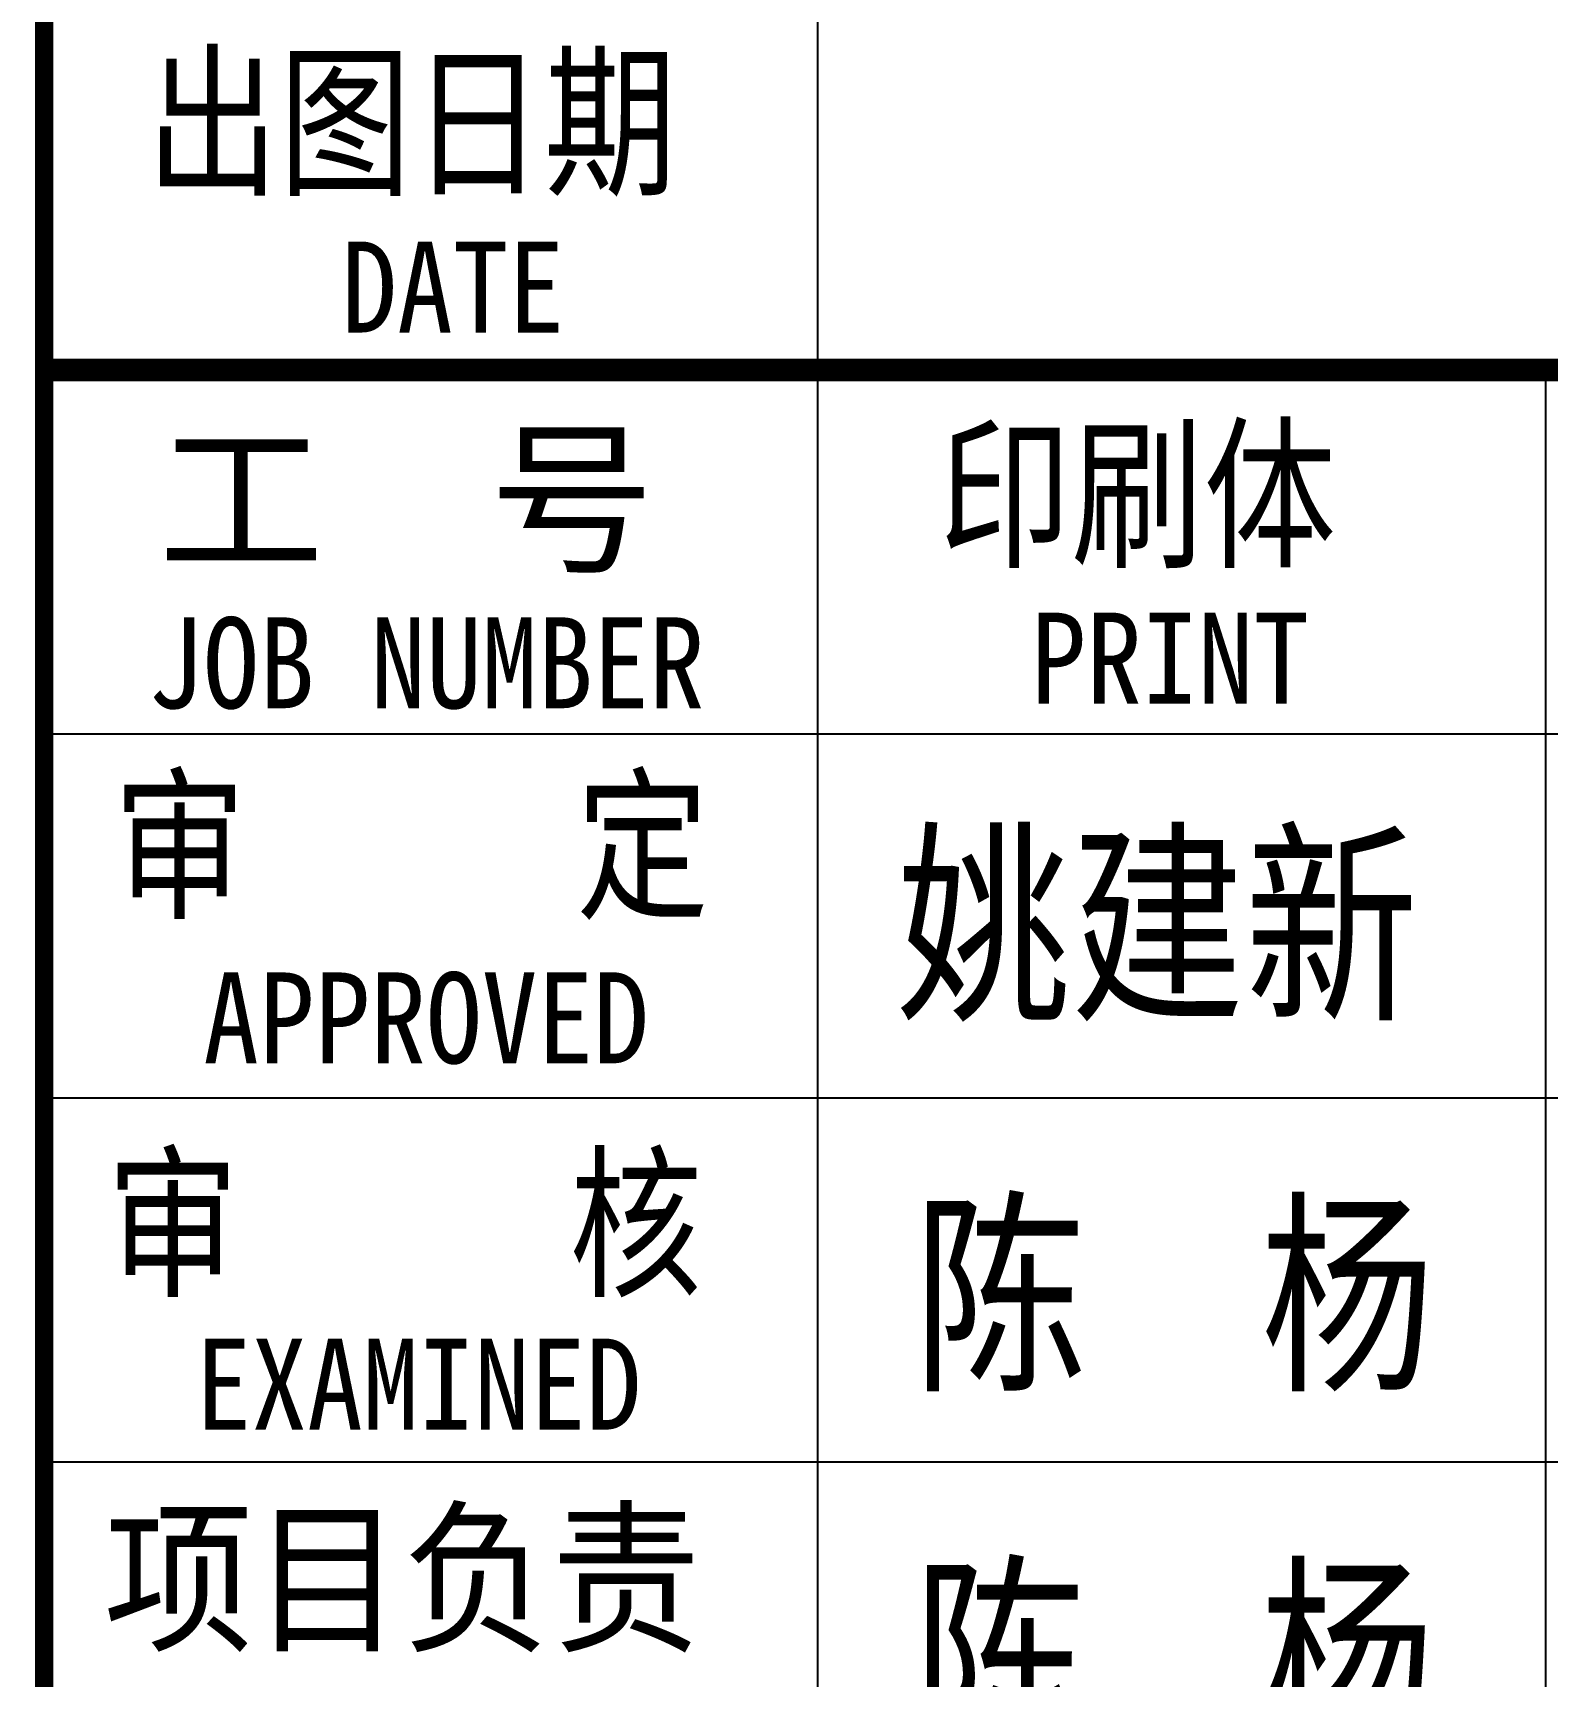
# Model space of a CAD drawing. Extents: x -24961 to 905641, y -154323 to 635957.
# Drawn here: x 455086 to 458414, y -136695 to -133082 of the extents above; entities that cross this region are included whole.
import ezdxf
from ezdxf.enums import TextEntityAlignment as Align

# ---------------------------------------------------------------- set-up
doc = ezdxf.new("R2010")
doc.units = 0
doc.header["$LTSCALE"] = 1000
doc.header["$MEASUREMENT"] = 0
doc.layers.add('PUB_TITLE', color=4, linetype='Continuous')
doc.layers.add('图框', color=146, linetype='Continuous')
doc.styles.add('-宋体', font='SimSun.ttf', dxfattribs={"width": 0.8})

# ---------------------------------------------------------------- blocks, each defined once
blk = doc.blocks.new('A$C21C30159')
at = {"layer": 'PUB_TITLE', "style": '-宋体', "width": 0.8}
for s, p in [('姚建新', (23.89344184007496, 4855.070304206456)), ('陈  杨', (59.87988889031112, 4041.427289774118)), ('陈  杨', (59.87988889031112, 3241.427289774118))]:
    blk.add_text(s, height=350, dxfattribs=at).set_placement(p)
blk = doc.blocks.new('3R2RT34')
at = {"color": 143}
for p, q in [((1882901.094118245, 182076.2788714184), (1882901.094118245, 152576.2788714184)), ((1882901.093681061, 172076.2788714184), (1888901.093681061, 172076.2788714184)), ((1882901.093681061, 172076.2788714184), (1888901.093681061, 172076.2788714184)), ((1882901.094118245, 172076.2788714184), (1888901.094118245, 172076.2788714184))]:
    blk.add_line(p, q, dxfattribs=at)
at = {"color": 143, "const_width": 40}
blk.add_lwpolyline([(1882901.094118245, 152576.2788714184), (1882901.094118245, 209976.2788714184)], dxfattribs=at)
at = {"layer": '图框'}
for p, q in [((1884601.093681061, 165676.2788714184), (1884601.093681061, 173676.2788714184)), ((1886201.094118245, 165676.2788714184), (1886201.094118245, 172076.2788714184))]:
    blk.add_line(p, q, dxfattribs=at)
at = {"layer": '图框', "const_width": 50}
blk.add_lwpolyline([(1882901.094118245, 172076.2788714184), (1888901.094118245, 172076.2788714184)], dxfattribs=at)
at = {"layer": '图框'}
for points in [[(1882901.094118245, 171276.2788714184), (1888901.094118245, 171276.2788714184)], [(1882901.094118245, 170476.2788714184), (1888901.094118245, 170476.2788714184)], [(1882901.094118245, 169676.2788714184), (1888901.094118245, 169676.2788714184)]]:
    blk.add_lwpolyline(points, dxfattribs=at)
blk.add_blockref('A$C21C30159', (1884751.499839014, 165827.4999533167))
at = {"layer": '图框', "style": '-宋体'}
for s, height, width, p in [('出图日期', 267, 0.8, (1883125.360160879, 172488.1010432437)), ('DATE', 200, 0.9, (1883554.230149627, 172158.8472691706)), ('印刷体', 267, 0.8, (1884866.688522739, 171669.4728965674)), ('PRINT', 200, 0.9, (1885068.954492293, 171343.1272467372)), ('审     定', 266.8723199999999, 0.8, (1883053.085934855, 170897.6101340088)), ('审     核 ', 266.8723199999999, 0.8, (1883038.106517638, 170066.9419398929)), ('项目负责', 267, 0.9, (1883032.38320968, 169286.4607190941))]:
    blk.add_text(s, height=height, dxfattribs=dict(at, width=width)).set_placement(p)
blk.add_text('工  号', height=266.8723199999999, dxfattribs=at).set_placement((1883152.104782817, 171659.1831387675))
at = {"layer": '图框', "style": '-宋体', "width": 0.9}
for s, p in [('JOB NUMBER', (1883740.294200896, 171432.7227530545)), ('APPROVED', (1883740.294200896, 170652.1757474875)), ('EXAMINED', (1883723.712078923, 169846.797040812))]:
    blk.add_text(s, height=200, dxfattribs=at).set_placement(p, align=Align.MIDDLE)

msp = doc.modelspace()

# ---------------------------------------------------------------- block references
msp.add_blockref('3R2RT34', (-1427790.13495352, -305899.4971355513))

doc.saveas('drawing.dxf')
